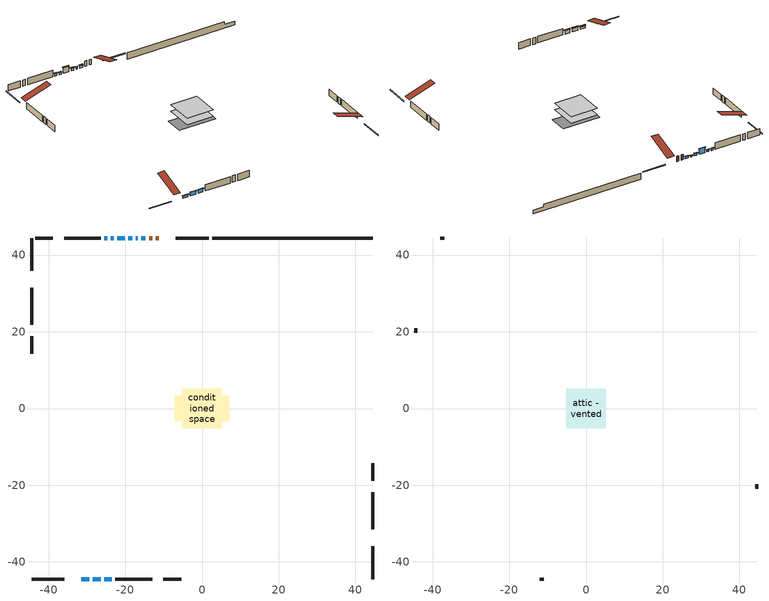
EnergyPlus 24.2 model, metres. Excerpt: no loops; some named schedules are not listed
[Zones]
conditioned space
 floor outside (Floor1 construction): -0.71,-0.71 -0.71,0.71 0.71,0.71 0.71,-0.71 z1.44
 floor adiabatic (AdiabaticFloorConstruction): -5.09,-5.09 -5.09,5.09 5.09,5.09 5.09,-5.09 z1.44
 floor foundation (Slab1 construction): -7.07,-3.37 -7.07,3.37 7.07,3.37 7.07,-3.37 z-1
 wall outside (RimJoist1 construction): 1.77,44.45 -6.79,44.45 / -44.45,-44.45 -35.89,-44.45 / -44.45,44.45 -44.45,35.89 / 44.45,-44.45 44.45,-35.89 z1.44:1.74
 wall outside (AdiabaticWallConstruction 1): -11.26,44.45 -12.07,44.45 / -13,44.45 -13.81,44.45 z1.44:3.47
 wall outside (AdiabaticWallConstruction): -14.74,44.45 -15.78,44.45 / -31.42,-44.45 -29.39,-44.45 z1.44:2.23; -16.71,44.45 -17.25,44.45 z1.44:1.98; -18.17,44.45 -19.17,44.45 z1.44:2.28; -20.09,44.45 -22.13,44.45 z1.44:3.47; -28.47,-44.45 -26.35,-44.45 z1.44:2.71; -25.43,-44.45 -23.55,-44.45 z1.44:2.68; -23.05,44.45 -23.74,44.45 z1.44:2.08; -24.67,44.45 -25.44,44.45 z1.44:2.2
 wall outside (Wall1 construction): -26.36,44.45 -35.97,44.45 / -22.62,-44.45 -13.01,-44.45 / -44.45,31.42 -44.45,21.82 / 44.45,-31.42 44.45,-21.82 z1.44:3.88
 wall outside (Wall3 construction): -38.94,44.45 -43.52,44.45 / -10.04,-44.45 -5.46,-44.45 / -44.45,18.84 -44.45,14.26 / 44.45,-18.84 44.45,-14.26 z1.44:3.88
 wall foundation (FoundationWall1 construction): 2.7,44.45,-1 2.7,44.45,1.44 40.28,44.45,1.44 40.28,44.45,0.42 44.45,44.45,0.42 44.45,44.45,-1
 window (WindowConstruction): -14.74,44.45 -15.78,44.45 z1.44:2.23
 window (WindowConstruction 8): -31.42,-44.45 -29.39,-44.45 z1.44:2.23
 window (WindowConstruction 1): -16.71,44.45 -17.25,44.45 z1.44:1.97
 window (WindowConstruction 2): -18.17,44.45 -19.17,44.45 z1.44:2.28
 window (WindowConstruction 3): -20.09,44.45 -22.13,44.45 z1.44:3.47
 window (WindowConstruction 4): -28.46,-44.45 -26.35,-44.45 z1.44:2.71
 window (WindowConstruction 5): -25.43,-44.45 -23.55,-44.45 z1.44:2.68
 window (WindowConstruction 6): -23.06,44.45 -23.74,44.45 z1.44:2.07
 window (WindowConstruction 7): -24.67,44.45 -25.43,44.45 z1.44:2.2
 door (Door): -11.26,44.45 -12.07,44.45 z1.44:3.47
 door (Door 1): -13,44.45 -13.81,44.45 z1.44:3.47
 ceiling adiabatic (AdiabaticFloorConstruction): 5.09,-5.09 5.09,5.09 -5.09,5.09 -5.09,-5.09 z1.44
attic - vented
 floor to conditioned space (Floor2 construction Reversed): -5.09,-5.09 -5.09,5.09 5.09,5.09 5.09,-5.09 z3.88
 wall outside (Wall2 construction): -36.9,44.45 -38.01,44.45 / -12.08,-44.45 -10.97,-44.45 / -44.45,20.89 -44.45,19.77 / 44.45,-20.89 44.45,-19.77 z1.44:3.88
 roof outside (Roof1 construction): -10.33,44.45,3.88 -10.33,34.54,7.18 -7.72,34.54,7.18 -7.72,44.45,3.88; -32.35,-44.45,3.88 -32.35,-34.54,7.18 -34.96,-34.54,7.18 -34.96,-44.45,3.88; -44.45,32.35,3.88 -34.54,32.35,7.18 -34.54,34.96,7.18 -44.45,34.96,3.88; 44.45,-32.35,3.88 34.54,-32.35,7.18 34.54,-34.96,7.18 44.45,-34.96,3.88
shading: -15.98,44.45 -14.54,44.45 -14.54,44.86 -15.98,44.86 z2.43; -29.19,-44.45 -31.62,-44.45 -31.62,-44.86 -29.19,-44.86 z2.43; -17.45,44.45 -16.51,44.45 -16.51,44.86 -17.45,44.86 z2.17; -19.37,44.45 -17.97,44.45 -17.97,44.86 -19.37,44.86 z2.48; -22.33,44.45 -19.89,44.45 -19.89,44.86 -22.33,44.86 z3.67; -26.15,-44.45 -28.67,-44.45 -28.67,-44.86 -26.15,-44.86 z2.91; -23.35,-44.45 -25.63,-44.45 -25.63,-44.86 -23.35,-44.86 z2.88; -23.94,44.45 -22.86,44.45 -22.86,44.86 -23.94,44.86 z2.28; -25.63,44.45 -24.47,44.45 -24.47,44.86 -25.63,44.86 z2.4
[Building]
Building 1: Terrain=Suburbs
[Site:Location]
London AP_ON: Latitude {deg}=43.03; Longitude {deg}=-81.15; Time Zone {hr}=-5; Elevation {m}=278; Keep Site Location Information=Yes
[Site:GroundTemperature:Shallow]
3.98693, 1.93205, 1.76749, 2.74264, 6.6573, 10.5537, 13.9317, 16.0716, 16.2534, 14.513, 11.2211, 7.44421
[Site:WaterMainsTemperature]
Calculation Method=Schedule; Temperature Schedule=mains temperature schedule
[Material] Roughness=Rough; Thermal Absorptance=0.9
Name | Thickness {m} | Conductivity {W/m-K} | Density {kg/m3} | Specific Heat {J/kg-K} | Solar Absorptance | Visible Absorptance
asphalt or fiberglass shingles | 0.00635 | 0.162714 | 1121.4 | 1465.45 | 0.4 | 0.4
ceiling loosefill ins | 0.254 | 0.0480833 | 16.02 | 1046.75 | 0.7 | 0.7
ceiling stud and cavity | 0.1397 | 0.107503 | 65.682 | 1177.47 | 0.7 | 0.7
concrete 4.0 in. | 0.1016 | 1.803125 | 2242.8 | 837.4 | 0.7 | 0.7
concrete 8.0 in. | 0.2032 | 1.803125 | 2242.8 | 837.4 | 0.7 | 0.7
door material | 0.04445 | 0.0451087 | 512.64 | 1214.23 | 0.7 | 0.7
exterior vertical ins | 0.0439632 | 0.029427 | 32.04 | 1214.23 | 0.7 | 0.7
floor covering | 0.0127 | 0.0433444 | 54.468 | 1339.84 | 0.6 | 0.6
floor rigid ins; wall rigid ins | 0.512978 | 0.029427 | 32.04 | 1214.23 | 0.7 | 0.7
floor stud and cavity | 0.1397 | 0.0904444 | 92.3553 | 1139.71 | 0.7 | 0.7
floor stud and cavity 1 | 0.1397 | 1.75129 | 37.0049 | 1207.88 | 0.7 | 0.7
furniture material conditioned space 1 | 0.1524 | 0.115458 | 640.8 | 1214.23 | 0.6 | 0.6
gypsum board | 0.0127 | 0.160291 | 801 | 837.4 | 0.6 | 0.6
gypsum board 1 | 0.0127 | 0.160291 | 801 | 837.4 | 0.7 | 0.7
osb sheathing 0.5 in. | 0.0127 | 0.115458 | 512.64 | 1214.23 | 0.7 | 0.7
osb sheathing 0.75 in. | 0.01905 | 0.115458 | 512.64 | 1214.23 | 0.7 | 0.7
osb sheathing 2.0 in. | 0.0508 | 0.115458 | 512.64 | 1214.23 | 0.7 | 0.7
rim joist rigid ins | 0.051816 | 0.029427 | 32.04 | 1214.23 | 0.7 | 0.7
rim joist stud and cavity | 0.0508 | 0.275866 | 125.044 | 1163.47 | 0.6 | 0.6
wall stud and cavity | 0.1397 | 0.0933394 | 139.0536 | 1170.24 | 0.7 | 0.7
wall stud and cavity 1 | 0.0889 | 6.1454 | 50.32683 | 1063.81 | 0.6 | 0.6
wall stud and cavity 2 | 0.1397 | 0.0813209 | 139.0536 | 1170.24 | 0.7 | 0.7
wall stud and cavity 3 | 0.0889 | 0.380278 | 52.3479 | 1209.89 | 0.7 | 0.7
wall stud and cavity 4 | 0.0889 | 0.391764 | 83.0341 | 1211.67 | 0.7 | 0.7
wood siding | 0.0254 | 0.102417 | 544.68 | 1172.36 | 0.4 | 0.4
wood siding 1 | 0.00254 | 0.102417 | 544.68 | 1172.36 | 0.4 | 0.4
wood siding 2; wood siding 3; wood siding 4 | 0.0254 | 0.102417 | 544.68 | 1172.36 | 0.7 | 0.7
[WindowMaterial:SimpleGlazingSystem]
Name | U-Factor {W/m2-K} | Solar Heat Gain Coefficient
WindowMaterial | 2.95313 | 0.63
WindowMaterial 1 | 3.01842 | 0.56
WindowMaterial 2 | 2.95142 | 0.64
WindowMaterial 3 | 2.87988 | 0.7
WindowMaterial 4 | 2.94007 | 0.61
WindowMaterial 5 | 2.99287 | 0.55
WindowMaterial 6 | 2.99003 | 0.59
WindowMaterial 7 | 2.97187 | 0.61
WindowMaterial 8 | 3.01899 | 0.51
[Construction]
AdiabaticFloorConstruction: floor stud and cavity 1, floor rigid ins, osb sheathing 0.75 in., floor covering
AdiabaticWallConstruction: wood siding 3, wall rigid ins, wall stud and cavity 3, gypsum board
AdiabaticWallConstruction 1: wood siding 4, wall rigid ins, wall stud and cavity 3, gypsum board
Door; Door 1: door material
Floor1 construction: floor stud and cavity, osb sheathing 0.75 in., floor covering
Floor2 construction Reversed: gypsum board, ceiling stud and cavity, ceiling loosefill ins
FoundationWall1 construction: concrete 8.0 in., gypsum board 1
furniture construction conditioned space 1: furniture material conditioned space 1
PartitionWallConstruction: gypsum board, wall stud and cavity 4, gypsum board
RimJoist1 construction: wood siding 2, rim joist rigid ins, osb sheathing 2.0 in., rim joist stud and cavity
Roof1 construction: asphalt or fiberglass shingles
Slab1 construction: concrete 4.0 in.
Wall1 construction: wood siding, osb sheathing 0.5 in., wall stud and cavity, gypsum board
Wall2 construction: wood siding 1, wall stud and cavity 1
Wall3 construction: wood siding, osb sheathing 0.5 in., wall stud and cavity 2, gypsum board
WindowConstruction: WindowMaterial
WindowConstruction 1: WindowMaterial 1
WindowConstruction 2: WindowMaterial 2
WindowConstruction 3: WindowMaterial 3
WindowConstruction 4: WindowMaterial 4
WindowConstruction 5: WindowMaterial 5
WindowConstruction 6: WindowMaterial 6
WindowConstruction 7: WindowMaterial 7
WindowConstruction 8: WindowMaterial 8
[Zone] Multiplier=1; Part of Total Floor Area=Yes
Name | Volume {m3}
attic - vented | 55.4877
conditioned space | 494
[Space]
Name | Zone | Volume {m3}
attic - vented 1 | attic - vented | 55.4877
conditioned space 1 | conditioned space | 494
[ZoneInfiltration:EffectiveLeakageArea]
infil attic - vented 1: Zone or Space=attic - vented 1; Schedule=Always On Discrete; Effective Air Leakage Area {cm2}=4515.93; Stack Coefficient=0.000399236; Wind Coefficient=1.35e-05
[ZoneMixing]
whole house fan mix: Zone or Space=attic - vented; Schedule=Always On Continuous; Design Flow Rate Calculation Method=Flow/Zone; Design Flow Rate {m3/s}=0; Source Zone or Space=conditioned space
[SurfaceProperty:ExposedFoundationPerimeter]
Slab1: Exposed Perimeter Calculation Method=TotalExposedPerimeter; Total Exposed Perimeter {m}=41.758
[InternalMass] Zone or ZoneList=conditioned space; Space or SpaceList=conditioned space 1
Name | Construction | Surface Area {m2}
furniture mass conditioned space 1 | furniture construction conditioned space 1 | 80.3079
partition wall mass | PartitionWallConstruction | 200.77
[Lights]
interior lighting: Zone or ZoneList or Space or SpaceList=conditioned space 1; Schedule=interior lighting schedule; Design Level Calculation Method=LightingLevel; Lighting Level {W}=343.2; Return Air Fraction=0; Fraction Radiant=0.6; Fraction Visible=0.2; Fraction Replaceable=1
[People]
occupants: Zone or ZoneList or Space or SpaceList=conditioned space 1; Number of People Schedule=occupants schedule; Number of People Calculation Method=People; Number of People=3; Fraction Radiant=0.314171; Sensible Heat Fraction=0.56303; Activity Level Schedule=occupants activity schedule; Carbon Dioxide Generation Rate {m3/s-W}=0; Enable ASHRAE 55 Comfort Warnings=No; Mean Radiant Temperature Calculation Type=EnclosureAveraged
[ElectricEquipment] Zone or ZoneList or Space or SpaceList=conditioned space 1; Design Level Calculation Method=EquipmentLevel
Name | Schedule | Design Level {W} | Fraction Latent | Fraction Radiant | Fraction Lost
clothes dryer | clothes dryer schedule | 140.772 | 0.015 | 0.081 | 0.85
clothes washer | clothes washer schedule | 32.1985 | 0.03 | 0.162 | 0.7
cooking range | cooking range schedule | 215.147 | 0.08 | 0.432 | 0.2
dishwasher | dishwasher schedule | 66.8632 | 0.3 | 0.18 | 0.4
fridge | fridge schedule | 72.9452 | 0 | 0.6 | 0
mech vent house fan | mech vent house fan schedule | 0.95 | 0 | 0 | 1
mech vent house fan cfis | mech vent house fan cfis schedule | 0 | 0 | 0 | 0
misc plug loads | misc plug loads schedule | 494.7 | 0.045 | 0.513 | 0.1
whole house fan | Always On Discrete | 0 | 0 | 0 | 1
[OtherEquipment] Zone or ZoneList or Space or SpaceList=conditioned space 1; Design Level Calculation Method=EquipmentLevel
Name | Fuel Type | Schedule | Design Level {W} | Fraction Latent | Fraction Radiant | Fraction Lost
clothes dryer 1 | Electricity | clothes dryer schedule | 0 | 0.015 | 0.081 | 0.85
cooking range 1 | Electricity | cooking range schedule | 0 | 0.08 | 0.432 | 0.2
general water use latent | None | general water use schedule | 62.594 | 1 | 0 | 0
general water use sensible | None | general water use schedule | -61.6891 | 0 | 0.6 | 0
mech vent house fan latent load | None | Always On Discrete | 0 | 1 | 0 | 0
mech vent house fan sensible load | None | Always On Discrete | 0 | 0 | 0 | 0
water heater energy adjustment1 | NaturalGas | Always On Discrete | 0.01 | 0 | 0 | 1
[ZoneInfiltration:DesignFlowRate] Zone or ZoneList or Space or SpaceList=conditioned space 1; Schedule=Always On Discrete; Design Flow Rate Calculation Method=Flow/Zone; Design Flow Rate {m3/s}=0
infil flow; natural vent flow; whole house fan flow
[AvailabilityManager:Scheduled]
central ac and furnace airloop Availability Manager: Schedule=Always On Discrete
[Foundation:Kiva]
Foundation Kiva 1: Initial Indoor Air Temperature {C}=18; Wall Height Above Grade {m}=1.44; Wall Depth Below Slab {m}=0.2032; Custom Block Material Name 1=exterior vertical ins; Custom Block Depth 1 {m}=2.43998; Custom Block X Position 1 {m}=0.2159; Custom Block Z Position 1 {m}=0
[Foundation:Kiva:Settings]
Soil Conductivity {W/m-K}=0.849921; Soil Density {kg/m3}=1842.3; Soil Specific Heat {J/kg-K}=418.7; Ground Solar Absorptivity=0.9; Ground Thermal Absorptivity=0.9; Ground Surface Roughness {m}=0.03; Far-Field Width {m}=40; Deep-Ground Boundary Condition=ZeroFlux; Deep-Ground Depth {m}=40; Minimum Cell Dimension {m}=0.2; Maximum Cell Growth Coefficient=3; Simulation Timestep=Timestep
[Exterior:Lights]
exterior lighting: Schedule=exterior lighting schedule; Design Level {W}=75.6
[EnergyManagementSystem:GlobalVariable]
central_ac_and_furnace_airloop_Fan_RTF
infil_program_Qfan
infil_program_Qinf
natural_vent_program_Qnv
natural_vent_program_Qwhf
[EnergyManagementSystem:Sensor]
Name | Output:Variable or Output:Meter Index Key | Output:Variable or Output:Meter
airflow_gain | infil flow | Infiltration Sensible Heat Gain Energy
airflow_gain_1 | natural vent flow | Infiltration Sensible Heat Gain Energy
airflow_gain_2 | whole house fan flow | Infiltration Sensible Heat Gain Energy
airflow_loss | infil flow | Infiltration Sensible Heat Loss Energy
airflow_loss_1 | natural vent flow | Infiltration Sensible Heat Loss Energy
airflow_loss_2 | whole house fan flow | Infiltration Sensible Heat Loss Energy
clg_load_cond |  | Cooling:EnergyTransfer:Zone:CONDITIONED SPACE
clg_sp_s; clg_sp_s_1 | cooling setpoint | Schedule Value
clothes_dryer_exhaust_0_sch_s | clothes dryer exhaust 0 schedule | Schedule Value
cool_season | cooling season schedule | Schedule Value
htg_load_cond |  | Heating:EnergyTransfer:Zone:CONDITIONED SPACE
htg_sp_s; htg_sp_s_1 | heating setpoint | Schedule Value
ig_ee_conv | clothes dryer | Electric Equipment Convective Heating Energy
ig_ee_conv_2 | cooking range | Electric Equipment Convective Heating Energy
ig_ee_conv_4 | fridge | Electric Equipment Convective Heating Energy
ig_ee_conv_5 | misc plug loads | Electric Equipment Convective Heating Energy
ig_ee_conv_6 | whole house fan | Electric Equipment Convective Heating Energy
ig_ee_rad | clothes dryer | Electric Equipment Radiant Heating Energy
ig_ee_rad_2 | cooking range | Electric Equipment Radiant Heating Energy
ig_ee_rad_4 | fridge | Electric Equipment Radiant Heating Energy
ig_ee_rad_5 | misc plug loads | Electric Equipment Radiant Heating Energy
ig_ee_rad_6 | whole house fan | Electric Equipment Radiant Heating Energy
ig_lgt_conv | interior lighting | Lights Convective Heating Energy
ig_lgt_rad | interior lighting | Lights Radiant Heating Energy
ig_lgt_vis | interior lighting | Lights Visible Radiation Heating Energy
ig_oe_conv | clothes dryer 1 | Other Equipment Convective Heating Energy
ig_oe_conv_1 | cooking range 1 | Other Equipment Convective Heating Energy
ig_oe_conv_2 | general water use latent | Other Equipment Convective Heating Energy
ig_oe_conv_3 | general water use sensible | Other Equipment Convective Heating Energy
ig_oe_conv_4 | water heater energy adjustment1 | Other Equipment Convective Heating Energy
ig_oe_rad | clothes dryer 1 | Other Equipment Radiant Heating Energy
ig_oe_rad_1 | cooking range 1 | Other Equipment Radiant Heating Energy
ig_oe_rad_2 | general water use latent | Other Equipment Radiant Heating Energy
ig_oe_rad_3 | general water use sensible | Other Equipment Radiant Heating Energy
ig_oe_rad_4 | water heater energy adjustment1 | Other Equipment Radiant Heating Energy
ig_ppl_conv | occupants | People Convective Heating Energy
ig_ppl_rad | occupants | People Radiant Heating Energy
im_conv | furniture mass conditioned space 1 | Surface Inside Face Convection Heat Gain Energy
im_conv_1 | partition wall mass | Surface Inside Face Convection Heat Gain Energy
im_ig | furniture mass conditioned space 1 | Surface Inside Face Internal Gains Radiation Heat Gain Energy
im_ig_1 | partition wall mass | Surface Inside Face Internal Gains Radiation Heat Gain Energy
im_lgt | furniture mass conditioned space 1 | Surface Inside Face Lights Radiation Heat Gain Energy
im_lgt_1 | partition wall mass | Surface Inside Face Lights Radiation Heat Gain Energy
im_sol | furniture mass conditioned space 1 | Surface Inside Face Solar Radiation Heat Gain Energy
im_sol_1 | partition wall mass | Surface Inside Face Solar Radiation Heat Gain Energy
im_surf | furniture mass conditioned space 1 | Surface Inside Face Net Surface Thermal Radiation Heat Gain Energy
im_surf_1 | partition wall mass | Surface Inside Face Net Surface Thermal Radiation Heat Gain Energy
mv_conv | mech vent house fan | Electric Equipment Convective Heating Energy
mv_conv_1 | mech vent house fan cfis | Electric Equipment Convective Heating Energy
mv_conv_2 | mech vent house fan latent load | Other Equipment Convective Heating Energy
mv_conv_3 | mech vent house fan sensible load | Other Equipment Convective Heating Energy
mv_rad | mech vent house fan | Electric Equipment Radiant Heating Energy
mv_rad_1 | mech vent house fan cfis | Electric Equipment Radiant Heating Energy
mv_rad_2 | mech vent house fan latent load | Other Equipment Radiant Heating Energy
mv_rad_3 | mech vent house fan sensible load | Other Equipment Radiant Heating Energy
natural_vent_s | natural vent schedule | Schedule Value
out_pb_s |  | Site Outdoor Air Barometric Pressure
out_wt_s |  | Site Outdoor Air Humidity Ratio
site_vw_s |  | Site Wind Speed
ss_back_out | Window1 | Surface Window Shortwave from Zone Back Out Window Heat Transfer Rate
ss_back_out_1 | Window10 | Surface Window Shortwave from Zone Back Out Window Heat Transfer Rate
ss_back_out_2 | Window2 | Surface Window Shortwave from Zone Back Out Window Heat Transfer Rate
ss_back_out_3 | Window3 | Surface Window Shortwave from Zone Back Out Window Heat Transfer Rate
ss_back_out_4 | Window4 | Surface Window Shortwave from Zone Back Out Window Heat Transfer Rate
ss_back_out_5 | Window5 | Surface Window Shortwave from Zone Back Out Window Heat Transfer Rate
ss_back_out_6 | Window6 | Surface Window Shortwave from Zone Back Out Window Heat Transfer Rate
ss_back_out_7 | Window8 | Surface Window Shortwave from Zone Back Out Window Heat Transfer Rate
ss_back_out_8 | Window9 | Surface Window Shortwave from Zone Back Out Window Heat Transfer Rate
ss_conv | Door1 | Surface Inside Face Convection Heat Gain Energy
ss_conv_1 | Door2 | Surface Inside Face Convection Heat Gain Energy
ss_conv_10 | Window9 | Surface Inside Face Convection Heat Gain Energy
ss_conv_2 | Window1 | Surface Inside Face Convection Heat Gain Energy
ss_conv_3 | Window10 | Surface Inside Face Convection Heat Gain Energy
ss_conv_4 | Window2 | Surface Inside Face Convection Heat Gain Energy
ss_conv_5 | Window3 | Surface Inside Face Convection Heat Gain Energy
ss_conv_6 | Window4 | Surface Inside Face Convection Heat Gain Energy
ss_conv_7 | Window5 | Surface Inside Face Convection Heat Gain Energy
ss_conv_8 | Window6 | Surface Inside Face Convection Heat Gain Energy
ss_conv_9 | Window8 | Surface Inside Face Convection Heat Gain Energy
ss_ig | Door1 | Surface Inside Face Internal Gains Radiation Heat Gain Energy
ss_ig_1 | Door2 | Surface Inside Face Internal Gains Radiation Heat Gain Energy
ss_ig_10 | Window9 | Surface Inside Face Internal Gains Radiation Heat Gain Energy
ss_ig_2 | Window1 | Surface Inside Face Internal Gains Radiation Heat Gain Energy
ss_ig_3 | Window10 | Surface Inside Face Internal Gains Radiation Heat Gain Energy
ss_ig_4 | Window2 | Surface Inside Face Internal Gains Radiation Heat Gain Energy
ss_ig_5 | Window3 | Surface Inside Face Internal Gains Radiation Heat Gain Energy
ss_ig_6 | Window4 | Surface Inside Face Internal Gains Radiation Heat Gain Energy
ss_ig_7 | Window5 | Surface Inside Face Internal Gains Radiation Heat Gain Energy
ss_ig_8 | Window6 | Surface Inside Face Internal Gains Radiation Heat Gain Energy
ss_ig_9 | Window8 | Surface Inside Face Internal Gains Radiation Heat Gain Energy
ss_lgt | Door1 | Surface Inside Face Lights Radiation Heat Gain Energy
ss_lgt_1 | Door2 | Surface Inside Face Lights Radiation Heat Gain Energy
ss_sol | Door1 | Surface Inside Face Solar Radiation Heat Gain Energy
ss_sol_1 | Door2 | Surface Inside Face Solar Radiation Heat Gain Energy
ss_surf | Door1 | Surface Inside Face Net Surface Thermal Radiation Heat Gain Energy
ss_surf_1 | Door2 | Surface Inside Face Net Surface Thermal Radiation Heat Gain Energy
ss_surf_10 | Window9 | Surface Inside Face Net Surface Thermal Radiation Heat Gain Energy
ss_surf_2 | Window1 | Surface Inside Face Net Surface Thermal Radiation Heat Gain Energy
ss_surf_3 | Window10 | Surface Inside Face Net Surface Thermal Radiation Heat Gain Energy
ss_surf_4 | Window2 | Surface Inside Face Net Surface Thermal Radiation Heat Gain Energy
ss_surf_5 | Window3 | Surface Inside Face Net Surface Thermal Radiation Heat Gain Energy
ss_surf_6 | Window4 | Surface Inside Face Net Surface Thermal Radiation Heat Gain Energy
ss_surf_7 | Window5 | Surface Inside Face Net Surface Thermal Radiation Heat Gain Energy
ss_surf_8 | Window6 | Surface Inside Face Net Surface Thermal Radiation Heat Gain Energy
ss_surf_9 | Window8 | Surface Inside Face Net Surface Thermal Radiation Heat Gain Energy
ss_trans_in | Window1 | Surface Window Transmitted Solar Radiation Rate
ss_trans_in_1 | Window10 | Surface Window Transmitted Solar Radiation Rate
ss_trans_in_2 | Window2 | Surface Window Transmitted Solar Radiation Rate
ss_trans_in_3 | Window3 | Surface Window Transmitted Solar Radiation Rate
ss_trans_in_4 | Window4 | Surface Window Transmitted Solar Radiation Rate
ss_trans_in_5 | Window5 | Surface Window Transmitted Solar Radiation Rate
ss_trans_in_6 | Window6 | Surface Window Transmitted Solar Radiation Rate
ss_trans_in_7 | Window8 | Surface Window Transmitted Solar Radiation Rate
ss_trans_in_8 | Window9 | Surface Window Transmitted Solar Radiation Rate
ss_trans_out | Window1 | Surface Inside Face Initial Transmitted Diffuse Transmitted Out Window Solar Radiation Rate
ss_trans_out_1 | Window10 | Surface Inside Face Initial Transmitted Diffuse Transmitted Out Window Solar Radiation Rate
ss_trans_out_2 | Window2 | Surface Inside Face Initial Transmitted Diffuse Transmitted Out Window Solar Radiation Rate
ss_trans_out_3 | Window3 | Surface Inside Face Initial Transmitted Diffuse Transmitted Out Window Solar Radiation Rate
ss_trans_out_4 | Window4 | Surface Inside Face Initial Transmitted Diffuse Transmitted Out Window Solar Radiation Rate
ss_trans_out_5 | Window5 | Surface Inside Face Initial Transmitted Diffuse Transmitted Out Window Solar Radiation Rate
ss_trans_out_6 | Window6 | Surface Inside Face Initial Transmitted Diffuse Transmitted Out Window Solar Radiation Rate
ss_trans_out_7 | Window8 | Surface Inside Face Initial Transmitted Diffuse Transmitted Out Window Solar Radiation Rate
ss_trans_out_8 | Window9 | Surface Inside Face Initial Transmitted Diffuse Transmitted Out Window Solar Radiation Rate
s_conv | Floor1 | Surface Inside Face Convection Heat Gain Energy
s_conv_1 | Floor2 | Surface Inside Face Convection Heat Gain Energy
s_conv_10 | Wall1:0 | Surface Inside Face Convection Heat Gain Energy
s_conv_11 | Wall1:180 | Surface Inside Face Convection Heat Gain Energy
s_conv_12 | Wall1:270 | Surface Inside Face Convection Heat Gain Energy
s_conv_13 | Wall1:90 | Surface Inside Face Convection Heat Gain Energy
s_conv_14 | Wall3:0 | Surface Inside Face Convection Heat Gain Energy
s_conv_15 | Wall3:180 | Surface Inside Face Convection Heat Gain Energy
s_conv_16 | Wall3:270 | Surface Inside Face Convection Heat Gain Energy
s_conv_17 | Wall3:90 | Surface Inside Face Convection Heat Gain Energy
s_conv_2 | FoundationWall1 | Surface Inside Face Convection Heat Gain Energy
s_conv_3 | inferred conditioned ceiling | Surface Inside Face Convection Heat Gain Energy
s_conv_4 | inferred conditioned floor | Surface Inside Face Convection Heat Gain Energy
s_conv_5 | RimJoist1:0 | Surface Inside Face Convection Heat Gain Energy
s_conv_6 | RimJoist1:180 | Surface Inside Face Convection Heat Gain Energy
s_conv_7 | RimJoist1:270 | Surface Inside Face Convection Heat Gain Energy
s_conv_8 | RimJoist1:90 | Surface Inside Face Convection Heat Gain Energy
s_conv_9 | Slab1 | Surface Inside Face Convection Heat Gain Energy
s_ig | Floor1 | Surface Inside Face Internal Gains Radiation Heat Gain Energy
s_ig_1 | Floor2 | Surface Inside Face Internal Gains Radiation Heat Gain Energy
s_ig_10 | Wall1:0 | Surface Inside Face Internal Gains Radiation Heat Gain Energy
s_ig_11 | Wall1:180 | Surface Inside Face Internal Gains Radiation Heat Gain Energy
s_ig_12 | Wall1:270 | Surface Inside Face Internal Gains Radiation Heat Gain Energy
s_ig_13 | Wall1:90 | Surface Inside Face Internal Gains Radiation Heat Gain Energy
s_ig_14 | Wall3:0 | Surface Inside Face Internal Gains Radiation Heat Gain Energy
s_ig_15 | Wall3:180 | Surface Inside Face Internal Gains Radiation Heat Gain Energy
s_ig_16 | Wall3:270 | Surface Inside Face Internal Gains Radiation Heat Gain Energy
s_ig_17 | Wall3:90 | Surface Inside Face Internal Gains Radiation Heat Gain Energy
s_ig_2 | FoundationWall1 | Surface Inside Face Internal Gains Radiation Heat Gain Energy
s_ig_3 | inferred conditioned ceiling | Surface Inside Face Internal Gains Radiation Heat Gain Energy
s_ig_4 | inferred conditioned floor | Surface Inside Face Internal Gains Radiation Heat Gain Energy
s_ig_5 | RimJoist1:0 | Surface Inside Face Internal Gains Radiation Heat Gain Energy
s_ig_6 | RimJoist1:180 | Surface Inside Face Internal Gains Radiation Heat Gain Energy
